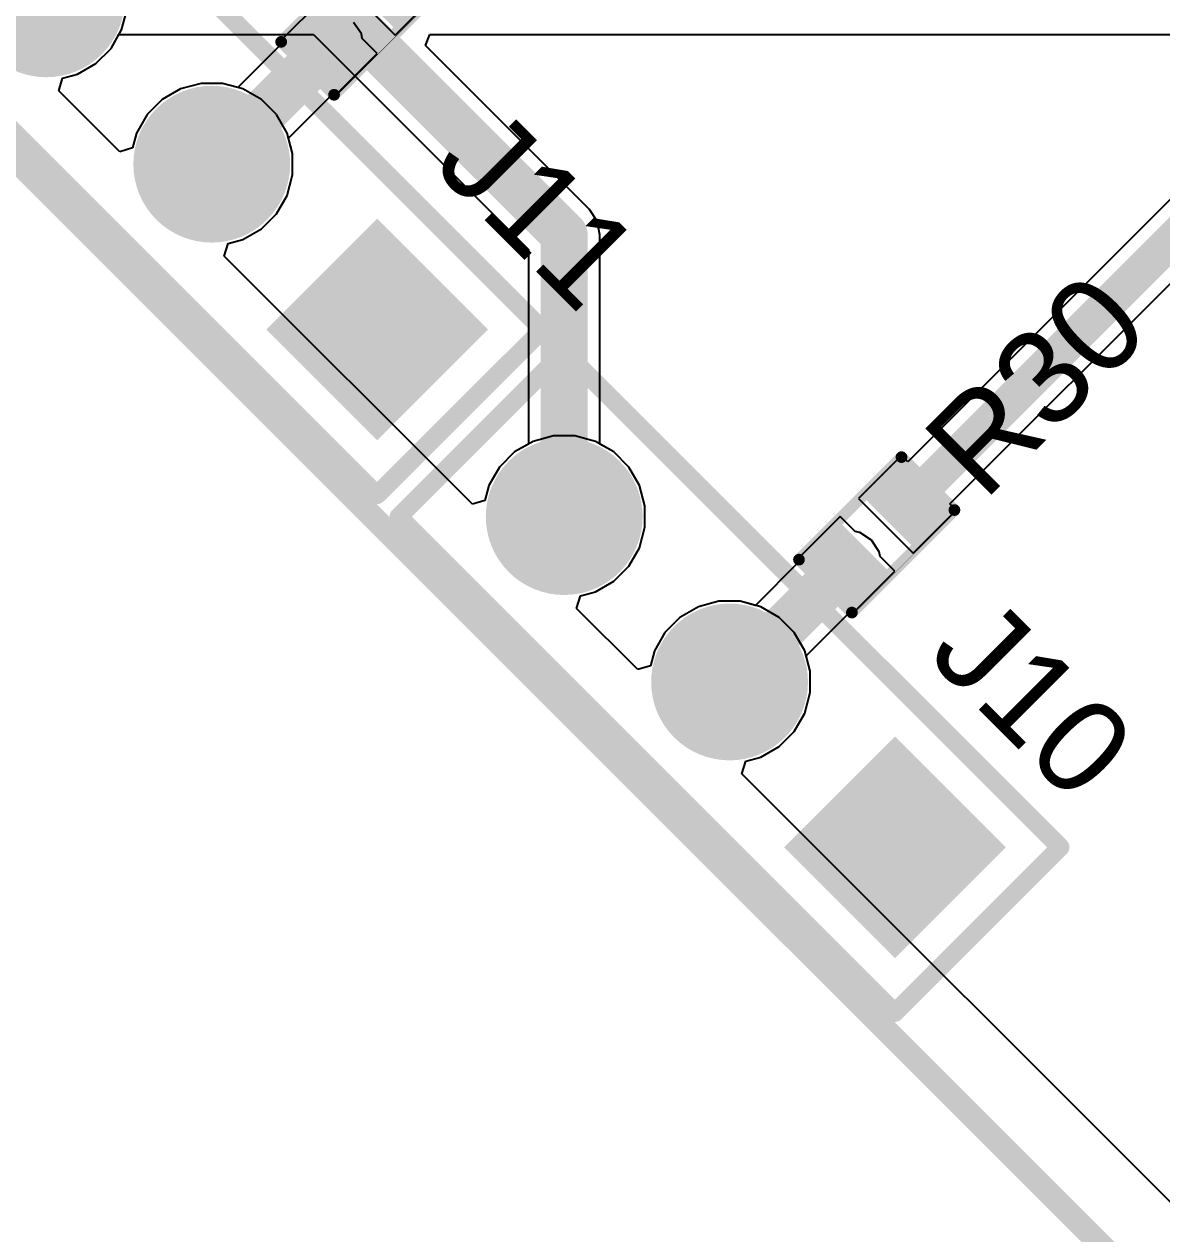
# Model space of a CAD drawing. Header units: millimetres. Extents: x -0.27 to 3.94, y -1.19 to 3.
# Drawn here: x 0.252 to 0.739, y -0.708 to -0.191 of the extents above; entities that cross this region are included whole.
import ezdxf

# ---------------------------------------------------------------- set-up
doc = ezdxf.new("R2010")
doc.units = ezdxf.units.MM
doc.header["$MEASUREMENT"] = 0
for name, color, linetype in [('BottomLayer', 5, 'Continuous'), ('BottomSolder', 6, 'Continuous'), ('Mechanical2', 216, 'Continuous'), ('MultiLayer', 9, 'Continuous'), ('PadHoleLayer', 156, 'Continuous'), ('TopLayer', 1, 'Continuous'), ('TopOverlay', 2, 'Continuous'), ('TopPaste', 8, 'Continuous'), ('TopSolder', 216, 'Continuous')]:
    doc.layers.add(name, color=color, linetype=linetype)
doc.styles.add('Arial', font='', dxfattribs={"height": 0.2})
doc.styles.get('Arial').set_extended_font_data('Arial')

# ---------------------------------------------------------------- blocks, each defined once
blk = doc.blocks.new('R___0402_72')
at = {"layer": 'TopLayer'}
for points in [[(-0.0275, -0.0125), (-0.0275, 0.0125), (-0.0095, 0.0125), (-0.0095, -0.0125)], [(0.0095, -0.0125), (0.0095, 0.0125), (0.0275, 0.0125), (0.0275, -0.0125)]]:
    blk.add_hatch(color=1, dxfattribs=at).paths.add_polyline_path(points)
at = {"layer": 'TopPaste'}
for points in [[(-0.0275, -0.0125), (-0.0275, 0.0125), (-0.0095, 0.0125), (-0.0095, -0.0125)], [(0.0095, -0.0125), (0.0095, 0.0125), (0.0275, 0.0125), (0.0275, -0.0125)]]:
    blk.add_hatch(color=8, dxfattribs=at).paths.add_polyline_path(points)
at = {"layer": 'TopSolder'}
for points in [[(-0.0296654, -0.0146654), (-0.0296654, 0.0146654), (-0.0073346, 0.0146654), (-0.0073346, -0.0146654)], [(0.0073346, -0.0146654), (0.0073346, 0.0146654), (0.0296654, 0.0146654), (0.0296654, -0.0146654)]]:
    blk.add_hatch(color=216, dxfattribs=at).paths.add_polyline_path(points)
at = {"layer": 'TopOverlay'}
for points, const_width in [([(-0.031, 0.016), (-0.031, -0.016)], 0.005), ([(-0.031, 0.016), (0.031, 0.016)], 0.005), ([(0.031, 0.016), (0.031, -0.016)], 0.005), ([(-0.031, -0.016), (0.031, -0.016)], 0.005), ([(-0.032, -0.017), (0.032, -0.017)], 0.000127)]:
    blk.add_lwpolyline(points, dxfattribs=dict(at, const_width=const_width))
for points, const_width in [([(-0.03225, 0.016, 1), (-0.02975, 0.016, 1)], 0.0025), ([(-0.03225, 0.016, 1), (-0.02975, 0.016, 1)], 0.0025), ([(0.02975, 0.016, 1), (0.03225, 0.016, 1)], 0.0025), ([(0.02975, 0.016, 1), (0.03225, 0.016, 1)], 0.0025), ([(-0.03225, -0.016, 1), (-0.02975, -0.016, 1)], 0.0025), ([(-0.03225, -0.016, 1), (-0.02975, -0.016, 1)], 0.0025), ([(0.02975, -0.016, 1), (0.03225, -0.016, 1)], 0.0025), ([(0.02975, -0.016, 1), (0.03225, -0.016, 1)], 0.0025), ([(-0.0320317, -0.017, 1), (-0.0319683, -0.017, 1)], 6.35e-05), ([(0.0319683, -0.017, 1), (0.0320317, -0.017, 1)], 6.35e-05)]:
    blk.add_lwpolyline(points, format="xyb", close=True, dxfattribs=dict(at, const_width=const_width))
blk = doc.blocks.new('R___0402_73')
at = {"layer": 'TopLayer'}
for points in [[(-0.0275, -0.0125), (-0.0275, 0.0125), (-0.0095, 0.0125), (-0.0095, -0.0125)], [(0.0095, -0.0125), (0.0095, 0.0125), (0.0275, 0.0125), (0.0275, -0.0125)]]:
    blk.add_hatch(color=1, dxfattribs=at).paths.add_polyline_path(points)
at = {"layer": 'TopPaste'}
for points in [[(-0.0275, -0.0125), (-0.0275, 0.0125), (-0.0095, 0.0125), (-0.0095, -0.0125)], [(0.0095, -0.0125), (0.0095, 0.0125), (0.0275, 0.0125), (0.0275, -0.0125)]]:
    blk.add_hatch(color=8, dxfattribs=at).paths.add_polyline_path(points)
at = {"layer": 'TopSolder'}
for points in [[(-0.0296654, -0.0146654), (-0.0296654, 0.0146654), (-0.0073346, 0.0146654), (-0.0073346, -0.0146654)], [(0.0073346, -0.0146654), (0.0073346, 0.0146654), (0.0296654, 0.0146654), (0.0296654, -0.0146654)]]:
    blk.add_hatch(color=216, dxfattribs=at).paths.add_polyline_path(points)
at = {"layer": 'TopOverlay'}
for points, const_width in [([(-0.031, 0.016), (-0.031, -0.016)], 0.005), ([(-0.031, 0.016), (0.031, 0.016)], 0.005), ([(0.031, 0.016), (0.031, -0.016)], 0.005), ([(-0.031, -0.016), (0.031, -0.016)], 0.005), ([(-0.032, -0.017), (0.032, -0.017)], 0.000127)]:
    blk.add_lwpolyline(points, dxfattribs=dict(at, const_width=const_width))
for points, const_width in [([(-0.03225, 0.016, 1), (-0.02975, 0.016, 1)], 0.0025), ([(-0.03225, 0.016, 1), (-0.02975, 0.016, 1)], 0.0025), ([(0.02975, 0.016, 1), (0.03225, 0.016, 1)], 0.0025), ([(0.02975, 0.016, 1), (0.03225, 0.016, 1)], 0.0025), ([(-0.03225, -0.016, 1), (-0.02975, -0.016, 1)], 0.0025), ([(-0.03225, -0.016, 1), (-0.02975, -0.016, 1)], 0.0025), ([(0.02975, -0.016, 1), (0.03225, -0.016, 1)], 0.0025), ([(0.02975, -0.016, 1), (0.03225, -0.016, 1)], 0.0025), ([(-0.0320317, -0.017, 1), (-0.0319683, -0.017, 1)], 6.35e-05), ([(0.0319683, -0.017, 1), (0.0320317, -0.017, 1)], 6.35e-05)]:
    blk.add_lwpolyline(points, format="xyb", close=True, dxfattribs=dict(at, const_width=const_width))
blk = doc.blocks.new('HDR1X3__136')
at = {"layer": 'BottomLayer'}
blk.add_hatch(color=5, dxfattribs=at).paths.add_polyline_path([(-0.02952755, 0.02952755), (0.02952755, 0.02952755), (0.02952755, -0.02952755), (-0.02952755, -0.02952755)])
h = blk.add_hatch(color=5, dxfattribs=at)
edge = h.paths.add_edge_path()
edge.add_arc((0.1, 0), 0.0295275, 0, 360)
h = blk.add_hatch(color=5, dxfattribs=at)
edge = h.paths.add_edge_path()
edge.add_arc((0.2000001, 0), 0.0295275, 0, 360)
at = {"layer": 'BottomSolder'}
blk.add_hatch(color=6, dxfattribs=at).paths.add_polyline_path([(-0.03352755, 0.03352755), (0.03352755, 0.03352755), (0.03352755, -0.03352755), (-0.03352755, -0.03352755)])
h = blk.add_hatch(color=6, dxfattribs=at)
edge = h.paths.add_edge_path()
edge.add_arc((0.1, 0), 0.0335275, 0, 360)
h = blk.add_hatch(color=6, dxfattribs=at)
edge = h.paths.add_edge_path()
edge.add_arc((0.2000001, 0), 0.0335275, 0, 360)
at = {"layer": 'MultiLayer'}
blk.add_hatch(color=9, dxfattribs=at).paths.add_polyline_path([(-0.02952755, 0.02952755), (0.02952755, 0.02952755), (0.02952755, -0.02952755), (-0.02952755, -0.02952755)])
h = blk.add_hatch(color=9, dxfattribs=at)
edge = h.paths.add_edge_path()
edge.add_arc((0.1, 0), 0.0295275, 0, 360)
h = blk.add_hatch(color=9, dxfattribs=at)
edge = h.paths.add_edge_path()
edge.add_arc((0.2000001, 0), 0.0295275, 0, 360)
at = {"layer": 'PadHoleLayer'}
h = blk.add_hatch(color=156, dxfattribs=at)
edge = h.paths.add_edge_path()
edge.add_arc((0, 0), 0.0177165, 0, 360)
h = blk.add_hatch(color=156, dxfattribs=at)
edge = h.paths.add_edge_path()
edge.add_arc((0.1, 0), 0.0177165, 0, 360)
h = blk.add_hatch(color=156, dxfattribs=at)
edge = h.paths.add_edge_path()
edge.add_arc((0.2000001, 0), 0.0177165, 0, 360)
at = {"layer": 'TopLayer'}
blk.add_hatch(color=1, dxfattribs=at).paths.add_polyline_path([(-0.02952755, 0.02952755), (0.02952755, 0.02952755), (0.02952755, -0.02952755), (-0.02952755, -0.02952755)])
h = blk.add_hatch(color=1, dxfattribs=at)
edge = h.paths.add_edge_path()
edge.add_arc((0.1, 0), 0.0295275, 0, 360)
h = blk.add_hatch(color=1, dxfattribs=at)
edge = h.paths.add_edge_path()
edge.add_arc((0.2000001, 0), 0.0295275, 0, 360)
at = {"layer": 'TopSolder'}
blk.add_hatch(color=216, dxfattribs=at).paths.add_polyline_path([(-0.03352755, 0.03352755), (0.03352755, 0.03352755), (0.03352755, -0.03352755), (-0.03352755, -0.03352755)])
h = blk.add_hatch(color=216, dxfattribs=at)
edge = h.paths.add_edge_path()
edge.add_arc((0.1, 0), 0.0335275, 0, 360)
h = blk.add_hatch(color=216, dxfattribs=at)
edge = h.paths.add_edge_path()
edge.add_arc((0.2000001, 0), 0.0335275, 0, 360)
at = {"layer": 'TopOverlay', "const_width": 0.007874}
for points in [[(0.25, 0.0499999), (-0.05, 0.05)], [(-0.05, 0.05), (-0.05, -0.05)], [(0.25, 0.0499999), (0.25, -0.0499999)], [(0.25, -0.0499999), (-0.05, -0.05)]]:
    blk.add_lwpolyline(points, dxfattribs=at)
at = {"layer": 'TopOverlay', "const_width": 0.003937}
for points in [[(-0.0519685, 0.05, 1), (-0.0480315, 0.05, 1)], [(-0.0519685, 0.05, 1), (-0.0480315, 0.05, 1)], [(0.2480315, 0.0499999, 1), (0.2519685, 0.0499999, 1)], [(0.2480315, 0.0499999, 1), (0.2519685, 0.0499999, 1)], [(-0.0519685, -0.05, 1), (-0.0480315, -0.05, 1)], [(-0.0519685, -0.05, 1), (-0.0480315, -0.05, 1)], [(0.2480315, -0.0499999, 1), (0.2519685, -0.0499999, 1)], [(0.2480315, -0.0499999, 1), (0.2519685, -0.0499999, 1)]]:
    blk.add_lwpolyline(points, format="xyb", close=True, dxfattribs=at)
blk = doc.blocks.new('HDR1X3__137')
at = {"layer": 'BottomLayer'}
blk.add_hatch(color=5, dxfattribs=at).paths.add_polyline_path([(-0.02952755, 0.02952755), (0.02952755, 0.02952755), (0.02952755, -0.02952755), (-0.02952755, -0.02952755)])
h = blk.add_hatch(color=5, dxfattribs=at)
edge = h.paths.add_edge_path()
edge.add_arc((0.1, 0), 0.0295275, 0, 360)
h = blk.add_hatch(color=5, dxfattribs=at)
edge = h.paths.add_edge_path()
edge.add_arc((0.2000001, 0), 0.0295275, 0, 360)
at = {"layer": 'BottomSolder'}
blk.add_hatch(color=6, dxfattribs=at).paths.add_polyline_path([(-0.03352755, 0.03352755), (0.03352755, 0.03352755), (0.03352755, -0.03352755), (-0.03352755, -0.03352755)])
h = blk.add_hatch(color=6, dxfattribs=at)
edge = h.paths.add_edge_path()
edge.add_arc((0.1, 0), 0.0335275, 0, 360)
h = blk.add_hatch(color=6, dxfattribs=at)
edge = h.paths.add_edge_path()
edge.add_arc((0.2000001, 0), 0.0335275, 0, 360)
at = {"layer": 'MultiLayer'}
blk.add_hatch(color=9, dxfattribs=at).paths.add_polyline_path([(-0.02952755, 0.02952755), (0.02952755, 0.02952755), (0.02952755, -0.02952755), (-0.02952755, -0.02952755)])
h = blk.add_hatch(color=9, dxfattribs=at)
edge = h.paths.add_edge_path()
edge.add_arc((0.1, 0), 0.0295275, 0, 360)
h = blk.add_hatch(color=9, dxfattribs=at)
edge = h.paths.add_edge_path()
edge.add_arc((0.2000001, 0), 0.0295275, 0, 360)
at = {"layer": 'PadHoleLayer'}
h = blk.add_hatch(color=156, dxfattribs=at)
edge = h.paths.add_edge_path()
edge.add_arc((0, 0), 0.0177165, 0, 360)
h = blk.add_hatch(color=156, dxfattribs=at)
edge = h.paths.add_edge_path()
edge.add_arc((0.1, 0), 0.0177165, 0, 360)
h = blk.add_hatch(color=156, dxfattribs=at)
edge = h.paths.add_edge_path()
edge.add_arc((0.2000001, 0), 0.0177165, 0, 360)
at = {"layer": 'TopLayer'}
blk.add_hatch(color=1, dxfattribs=at).paths.add_polyline_path([(-0.02952755, 0.02952755), (0.02952755, 0.02952755), (0.02952755, -0.02952755), (-0.02952755, -0.02952755)])
h = blk.add_hatch(color=1, dxfattribs=at)
edge = h.paths.add_edge_path()
edge.add_arc((0.1, 0), 0.0295275, 0, 360)
h = blk.add_hatch(color=1, dxfattribs=at)
edge = h.paths.add_edge_path()
edge.add_arc((0.2000001, 0), 0.0295275, 0, 360)
at = {"layer": 'TopSolder'}
blk.add_hatch(color=216, dxfattribs=at).paths.add_polyline_path([(-0.03352755, 0.03352755), (0.03352755, 0.03352755), (0.03352755, -0.03352755), (-0.03352755, -0.03352755)])
h = blk.add_hatch(color=216, dxfattribs=at)
edge = h.paths.add_edge_path()
edge.add_arc((0.1, 0), 0.0335275, 0, 360)
h = blk.add_hatch(color=216, dxfattribs=at)
edge = h.paths.add_edge_path()
edge.add_arc((0.2000001, 0), 0.0335275, 0, 360)
at = {"layer": 'TopOverlay', "const_width": 0.007874}
for points in [[(0.25, 0.0499999), (-0.05, 0.05)], [(-0.05, 0.05), (-0.05, -0.05)], [(0.25, 0.0499999), (0.25, -0.0499999)], [(0.25, -0.0499999), (-0.05, -0.05)]]:
    blk.add_lwpolyline(points, dxfattribs=at)
at = {"layer": 'TopOverlay', "const_width": 0.003937}
for points in [[(-0.0519685, 0.05, 1), (-0.0480315, 0.05, 1)], [(-0.0519685, 0.05, 1), (-0.0480315, 0.05, 1)], [(0.2480315, 0.0499999, 1), (0.2519685, 0.0499999, 1)], [(0.2480315, 0.0499999, 1), (0.2519685, 0.0499999, 1)], [(-0.0519685, -0.05, 1), (-0.0480315, -0.05, 1)], [(-0.0519685, -0.05, 1), (-0.0480315, -0.05, 1)], [(0.2480315, -0.0499999, 1), (0.2519685, -0.0499999, 1)], [(0.2480315, -0.0499999, 1), (0.2519685, -0.0499999, 1)]]:
    blk.add_lwpolyline(points, format="xyb", close=True, dxfattribs=at)

msp = doc.modelspace()

# ---------------------------------------------------------------- linework, layer by layer
at = {"layer": 'BottomLayer'}
for p, q in [((0.2893765, -0.2009473), (0.2927866, -0.1950408)), ((0.2927866, -0.1950408), (0.3759549, -0.1950408)), ((0.3759549, -0.1950408), (0.4678751, -0.286961)), ((0.4238319, -0.1996602), (0.4257454, -0.1950408)), ((0.4257454, -0.1950408), (1.0890494, -0.1950408)), ((0.282948, -0.2073758), (0.2893765, -0.2009473)), ((0.4939834, -0.2698117), (0.4238319, -0.1996602)), ((0.2687009, -0.2136293), (0.2750747, -0.2119214)), ((0.2750747, -0.2119214), (0.282948, -0.2073758)), ((0.2670314, -0.2190309), (0.2687009, -0.2136293)), ((0.3279127, -0.2159301), (0.3191312, -0.2182831)), ((0.3370039, -0.2159301), (0.3279127, -0.2159301)), ((0.3457854, -0.2182831), (0.3370039, -0.2159301)), ((0.2931743, -0.2451738), (0.2670314, -0.2190309)), ((0.3191312, -0.2182831), (0.3112579, -0.2228287)), ((0.3536587, -0.2228287), (0.3457854, -0.2182831)), ((0.3112579, -0.2228287), (0.3048294, -0.2292572)), ((0.3600872, -0.2292572), (0.3536587, -0.2228287)), ((0.3048294, -0.2292572), (0.3002838, -0.2371305)), ((0.3646328, -0.2371305), (0.3600872, -0.2292572)), ((0.3002838, -0.2371305), (0.2985759, -0.2435043)), ((0.3669858, -0.245912), (0.3646328, -0.2371305)), ((0.2985759, -0.2435043), (0.2931743, -0.2451738)), ((0.3669858, -0.2550032), (0.3669858, -0.245912)), ((0.3646328, -0.2637847), (0.3669858, -0.2550032)), ((0.3600872, -0.271658), (0.3646328, -0.2637847)), ((0.3536587, -0.2780865), (0.3600872, -0.271658)), ((0.4972987, -0.2747734), (0.4939834, -0.2698117)), ((0.3457854, -0.2826321), (0.3536587, -0.2780865)), ((0.4984629, -0.2806261), (0.4972987, -0.2747734)), ((0.3377421, -0.2897416), (0.3394116, -0.28434)), ((0.3394116, -0.28434), (0.3457854, -0.2826321)), ((0.4984629, -0.3701293), (0.4984629, -0.2806261)), ((0.4678751, -0.286961), (0.4678751, -0.3701293)), ((0.443885, -0.3958845), (0.3377421, -0.2897416)), ((0.4678751, -0.3701293), (0.4619686, -0.3735394)), ((0.5043694, -0.3735394), (0.4984629, -0.3701293)), ((0.4619686, -0.3735394), (0.4555401, -0.3799679)), ((0.5107979, -0.3799679), (0.5043694, -0.3735394)), ((0.4555401, -0.3799679), (0.4509945, -0.3878412)), ((0.5153435, -0.3878412), (0.5107979, -0.3799679)), ((0.4509945, -0.3878412), (0.4492866, -0.394215)), ((0.5176965, -0.3966227), (0.5153435, -0.3878412)), ((0.4492866, -0.394215), (0.443885, -0.3958845)), ((0.5176965, -0.4057139), (0.5176965, -0.3966227)), ((0.5153435, -0.4144954), (0.5176965, -0.4057139)), ((0.5107979, -0.4223687), (0.5153435, -0.4144954)), ((0.5043694, -0.4287972), (0.5107979, -0.4223687)), ((0.4964961, -0.4333428), (0.5043694, -0.4287972)), ((0.4901223, -0.4350507), (0.4964961, -0.4333428)), ((0.4884528, -0.4404523), (0.4901223, -0.4350507)), ((0.5493341, -0.4373515), (0.5405526, -0.4397045)), ((0.5584253, -0.4373515), (0.5493341, -0.4373515)), ((0.5672068, -0.4397045), (0.5584253, -0.4373515)), ((0.5145957, -0.4665952), (0.4884528, -0.4404523)), ((0.5326793, -0.4442501), (0.5262508, -0.4506786)), ((0.5405526, -0.4397045), (0.5326793, -0.4442501)), ((0.5750801, -0.4442501), (0.5672068, -0.4397045)), ((0.5815086, -0.4506786), (0.5750801, -0.4442501)), ((0.5262508, -0.4506786), (0.5217052, -0.4585519)), ((0.5860542, -0.4585519), (0.5815086, -0.4506786)), ((0.5217052, -0.4585519), (0.5199974, -0.4649257)), ((0.5884072, -0.4673334), (0.5860542, -0.4585519)), ((0.5199974, -0.4649257), (0.5145957, -0.4665952)), ((0.5884072, -0.4764246), (0.5884072, -0.4673334)), ((0.5860542, -0.4852061), (0.5884072, -0.4764246)), ((0.5815086, -0.4930794), (0.5860542, -0.4852061)), ((0.5750801, -0.4995079), (0.5815086, -0.4930794)), ((0.5672068, -0.5040535), (0.5750801, -0.4995079)), ((0.5591635, -0.511163), (0.560833, -0.5057613)), ((0.560833, -0.5057613), (0.5672068, -0.5040535)), ((1.1980007, -1.1500001), (0.5591635, -0.511163))]:
    msp.add_line(p, q, dxfattribs=at)
at = {"layer": 'BottomLayer', "const_width": 0.02}
for points in [[(0.3822898, -0.1797469), (0.483169, -0.2806261)], [(0.483169, -0.4011683), (0.483169, -0.2806261)]]:
    msp.add_lwpolyline(points, dxfattribs=at)
at = {"layer": 'BottomLayer', "const_width": 0.01}
for points in [[(0.478169, -0.2806261, 1), (0.488169, -0.2806261, 1)], [(0.478169, -0.2806261, 1), (0.488169, -0.2806261, 1)], [(0.478169, -0.4011683, 1), (0.488169, -0.4011683, 1)]]:
    msp.add_lwpolyline(points, format="xyb", close=True, dxfattribs=at)
at = {"layer": 'Mechanical2', "const_width": 0.01}
msp.add_lwpolyline([(5e-07, 2e-07), (1.1811005, -1.1810998)], dxfattribs=at)
at = {"layer": 'TopLayer'}
for p, q in [((0.3875932, -0.1719882), (0.4109278, -0.1953228)), ((0.379815, -0.1797664), (0.3614302, -0.1981512)), ((0.4109278, -0.1953228), (0.4293126, -0.176938)), ((0.2939221, -0.193074), (0.2962751, -0.1842925)), ((0.3964196, -0.1947734), (0.3931043, -0.1898117)), ((0.2893765, -0.2009473), (0.2939221, -0.193074)), ((0.3968163, -0.1967677), (0.3964196, -0.1947734)), ((0.282948, -0.2073758), (0.2893765, -0.2009473)), ((0.3622831, -0.1990041), (0.3435919, -0.2176953)), ((0.3614302, -0.1981512), (0.3622831, -0.1990041)), ((0.4031496, -0.203101), (0.3968163, -0.1967677)), ((0.8101246, -0.1976102), (0.6300547, -0.3776801)), ((0.3847648, -0.2214858), (0.4031496, -0.203101)), ((0.2687008, -0.2136293), (0.2750747, -0.2119214)), ((0.2750747, -0.2119214), (0.282948, -0.2073758)), ((0.2670313, -0.2190309), (0.2687008, -0.2136293)), ((0.3279127, -0.2159301), (0.3191312, -0.2182831)), ((0.3370039, -0.2159301), (0.3279127, -0.2159301)), ((0.3435919, -0.2176953), (0.3370039, -0.2159301)), ((0.2931743, -0.2451739), (0.2670313, -0.2190309)), ((0.3191312, -0.2182831), (0.3112579, -0.2228287)), ((0.3652206, -0.2393242), (0.3839119, -0.2206329)), ((0.3839119, -0.2206329), (0.3847648, -0.2214858)), ((0.6480787, -0.3957041), (0.8244157, -0.2193671)), ((0.3112579, -0.2228287), (0.3048294, -0.2292572)), ((0.3048294, -0.2292572), (0.3002838, -0.2371305)), ((0.3002838, -0.2371305), (0.2985759, -0.2435044)), ((0.3669858, -0.245912), (0.3652206, -0.2393242)), ((0.2985759, -0.2435044), (0.2931743, -0.2451739)), ((0.3669858, -0.2550032), (0.3669858, -0.245912)), ((0.3646328, -0.2637847), (0.3669858, -0.2550032)), ((0.3600872, -0.271658), (0.3646328, -0.2637847)), ((0.3536587, -0.2780865), (0.3600872, -0.271658)), ((0.3457854, -0.2826321), (0.3536587, -0.2780865)), ((0.337742, -0.2897416), (0.3394115, -0.28434)), ((0.3394115, -0.28434), (0.3457854, -0.2826321)), ((0.443885, -0.3958846), (0.337742, -0.2897416)), ((0.4786234, -0.3666408), (0.4698419, -0.3689938)), ((0.4877146, -0.3666408), (0.4786234, -0.3666408)), ((0.4964961, -0.3689938), (0.4877146, -0.3666408)), ((0.4698419, -0.3689938), (0.4619686, -0.3735394)), ((0.5043694, -0.3735394), (0.4964961, -0.3689938)), ((0.4619686, -0.3735394), (0.4555401, -0.3799679)), ((0.5107979, -0.3799679), (0.5043694, -0.3735394)), ((0.6273994, -0.3750248), (0.6090146, -0.3934096)), ((0.6300547, -0.3776801), (0.6273994, -0.3750248)), ((0.4555401, -0.3799679), (0.4509945, -0.3878412)), ((0.5153435, -0.3878412), (0.5107979, -0.3799679)), ((0.4509945, -0.3878412), (0.4492866, -0.3942151)), ((0.5176965, -0.3966227), (0.5153435, -0.3878412)), ((0.4492866, -0.3942151), (0.443885, -0.3958846)), ((0.5176965, -0.4057139), (0.5176965, -0.3966227)), ((0.6090146, -0.3934096), (0.6323492, -0.4167442)), ((0.650734, -0.3983594), (0.6480787, -0.3957041)), ((0.6012364, -0.4011878), (0.5828516, -0.4195726)), ((0.6075697, -0.4075211), (0.6012364, -0.4011878)), ((0.6323492, -0.4167442), (0.650734, -0.3983594)), ((0.5153435, -0.4144954), (0.5176965, -0.4057139)), ((0.609564, -0.4079178), (0.6075697, -0.4075211)), ((0.6145257, -0.4112331), (0.609564, -0.4079178)), ((0.617841, -0.4161948), (0.6145257, -0.4112331)), ((0.5107979, -0.4223687), (0.5153435, -0.4144954)), ((0.6182377, -0.4181891), (0.617841, -0.4161948)), ((0.624571, -0.4245224), (0.6182377, -0.4181891)), ((0.5043694, -0.4287972), (0.5107979, -0.4223687)), ((0.5837045, -0.4204254), (0.5650132, -0.4391167)), ((0.5828516, -0.4195726), (0.5837045, -0.4204254)), ((0.4964961, -0.4333428), (0.5043694, -0.4287972)), ((0.6061862, -0.4429072), (0.624571, -0.4245224)), ((0.4901222, -0.4350507), (0.4964961, -0.4333428)), ((0.4884527, -0.4404523), (0.4901222, -0.4350507)), ((0.5493341, -0.4373515), (0.5405526, -0.4397045)), ((0.5584253, -0.4373515), (0.5493341, -0.4373515)), ((0.5650132, -0.4391167), (0.5584253, -0.4373515)), ((0.5145957, -0.4665953), (0.4884527, -0.4404523)), ((0.5326793, -0.4442501), (0.5262508, -0.4506786)), ((0.5405526, -0.4397045), (0.5326793, -0.4442501)), ((0.586642, -0.4607455), (0.6053333, -0.4420542)), ((0.6053333, -0.4420542), (0.6061862, -0.4429072)), ((0.5262508, -0.4506786), (0.5217052, -0.4585519)), ((0.5217052, -0.4585519), (0.5199973, -0.4649258)), ((0.5199973, -0.4649258), (0.5145957, -0.4665953)), ((0.5884072, -0.4673334), (0.586642, -0.4607455)), ((0.5884072, -0.4764246), (0.5884072, -0.4673334)), ((0.5860542, -0.4852061), (0.5884072, -0.4764246)), ((0.5815086, -0.4930794), (0.5860542, -0.4852061)), ((0.5750801, -0.4995079), (0.5815086, -0.4930794)), ((0.5672068, -0.5040535), (0.5750801, -0.4995079)), ((0.5591634, -0.511163), (0.5608329, -0.5057614)), ((0.5608329, -0.5057614), (0.5672068, -0.5040535)), ((1.1980003, -1.1499999), (0.5591634, -0.511163))]:
    msp.add_line(p, q, dxfattribs=at)
for points, const_width in [([(0.3324584, -0.2504576), (0.3822899, -0.2006261)], 0.02), ([(0.6298743, -0.3958845), (0.8191366, -0.2066222)], 0.015), ([(0.3324583, -0.2504576), (0.3324584, -0.2504576)], 0.02), ([(0.5538797, -0.471879), (0.6037112, -0.4220475)], 0.02), ([(0.6037112, -0.4220475), (0.6037113, -0.4220475)], 0.02)]:
    msp.add_lwpolyline(points, dxfattribs=dict(at, const_width=const_width))
for points, const_width in [([(0.3772899, -0.2006261, 1), (0.3872899, -0.2006261, 1)], 0.01), ([(0.3274583, -0.2504576, 1), (0.3374583, -0.2504576, 1)], 0.01), ([(0.3274584, -0.2504576, 1), (0.3374584, -0.2504576, 1)], 0.01), ([(0.3274584, -0.2504576, 1), (0.3374584, -0.2504576, 1)], 0.01), ([(0.6261243, -0.3958845, 1), (0.6336243, -0.3958845, 1)], 0.0075), ([(0.5987112, -0.4220475, 1), (0.6087112, -0.4220475, 1)], 0.01), ([(0.5987112, -0.4220475, 1), (0.6087112, -0.4220475, 1)], 0.01), ([(0.5987113, -0.4220475, 1), (0.6087113, -0.4220475, 1)], 0.01), ([(0.5488797, -0.471879, 1), (0.5588797, -0.471879, 1)], 0.01)]:
    msp.add_lwpolyline(points, format="xyb", close=True, dxfattribs=dict(at, const_width=const_width))

# ---------------------------------------------------------------- block references
for name, p, rotation in [('HDR1X3__136', (0.403169, -0.3211683), 135), ('R___0402_72', (0.3953714, -0.1875446), 45), ('HDR1X3__137', (0.6245904, -0.5425897), 135), ('R___0402_73', (0.6167928, -0.408966), 45)]:
    msp.add_blockref(name, p, dxfattribs=dict(rotation=rotation))

# ---------------------------------------------------------------- texts
at = {"layer": 'TopOverlay', "style": 'Arial'}
for s, rotation, p in [('J11', 315, (0.4264001, -0.2516745)), ('R30', 45, (0.6626064, -0.395006)), ('J10', 315, (0.6376876, -0.460962))]:
    msp.add_text(s, height=0.04, rotation=rotation, dxfattribs=at).set_placement(p)

doc.saveas('drawing.dxf')
